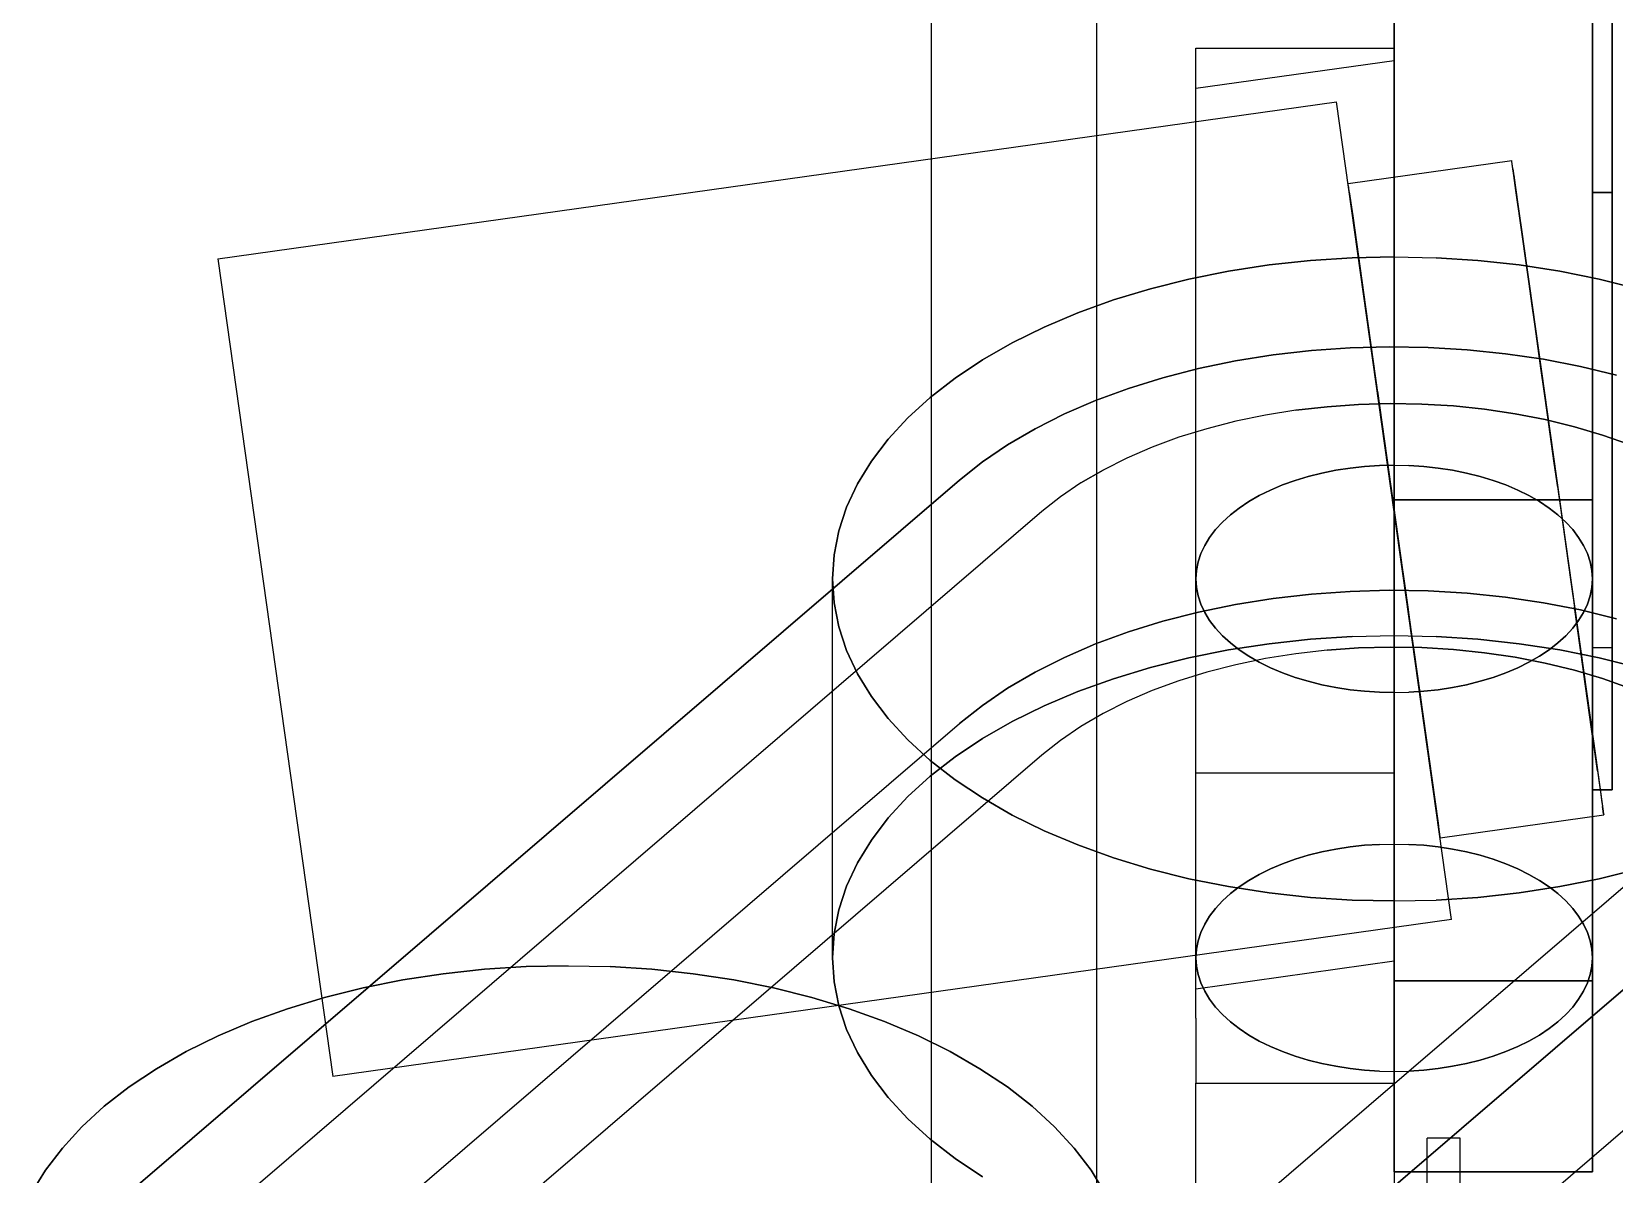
# Model space of a CAD drawing. Header units: millimetres. Extents: x -180 to 1414, y -663 to 972.
# Drawn here: x 558.76 to 606.67, y -420.1 to -385.5 of the extents above; entities that cross this region are included whole.
import ezdxf

# ---------------------------------------------------------------- set-up
doc = ezdxf.new("R2010")
doc.units = ezdxf.units.MM
doc.layers.add('HEAD_SIDE', color=8, linetype='Continuous')

msp = doc.modelspace()

# ---------------------------------------------------------------- linework, layer by layer
at = {"layer": 'HEAD_SIDE'}
for p, q in [((606, -404.143), (606, -359.569)), ((606, -359.569), (606, -404.143)), ((606.6, -404.143), (606.6, -359.569)), ((606.6, -359.569), (606.6, -404.143)), ((600, -414.236), (600, -361.453)), ((600, -361.453), (600, -414.236)), ((606, -414.236), (606, -361.453)), ((606, -361.453), (606, -414.236)), ((600, -376.555), (600, -399.676)), ((600, -376.555), (600, -399.676)), ((606, -376.555), (606, -399.676)), ((606, -399.676), (606, -376.555)), ((606, -377.012), (606, -390.367)), ((606, -377.012), (606, -390.367)), ((606.6, -377.012), (606.6, -390.367)), ((606.6, -390.367), (606.6, -377.012)), ((586, -386.064), (586, -381.093)), ((591, -386.064), (591, -381.093)), ((586, -390.851), (586, -384.534)), ((591, -390.851), (591, -384.534)), ((586, -391.392), (586, -386.064)), ((591, -391.392), (591, -386.064)), ((594, -407.941), (594, -386)), ((594, -386), (600, -386)), ((600, -407.941), (600, -386)), ((594, -387.211), (600, -386.367)), ((600, -413.633), (600, -386.367)), ((594, -414.476), (594, -387.211)), ((564.393, -392.381), (598.26, -387.622)), ((601.74, -412.378), (598.26, -387.622)), ((598.608, -390.097), (603.56, -389.401)), ((603.563, -389.429), (603.56, -389.401)), ((604.005, -392.569), (603.563, -389.429)), ((603.575, -389.512), (603.563, -389.429)), ((603.621, -389.841), (603.575, -389.512)), ((603.594, -389.65), (603.575, -389.512)), ((603.621, -389.841), (603.594, -389.65)), ((603.594, -389.65), (604.005, -392.569)), ((603.594, -389.65), (604.084, -393.13)), ((603.656, -390.086), (603.621, -389.841)), ((603.621, -389.841), (603.697, -390.382)), ((598.612, -390.125), (598.608, -390.097)), ((598.624, -390.208), (598.612, -390.125)), ((598.643, -390.346), (598.624, -390.208)), ((598.704, -390.782), (598.643, -390.346)), ((598.67, -390.537), (598.643, -390.346)), ((598.643, -390.346), (598.746, -391.078)), ((603.931, -392.045), (603.656, -390.086)), ((603.863, -391.562), (603.656, -390.086)), ((603.697, -390.382), (603.656, -390.086)), ((603.746, -390.728), (603.697, -390.382)), ((603.697, -390.382), (603.863, -391.562)), ((603.697, -390.382), (604.005, -392.569)), ((606, -408.454), (606, -390.367)), ((606, -390.367), (606.6, -390.367)), ((606.6, -390.367), (606, -390.367)), ((606, -390.367), (606, -408.454)), ((606.6, -408.454), (606.6, -390.367)), ((606.6, -390.367), (606.6, -408.454)), ((586, -397.5), (586, -390.851)), ((591, -397.5), (591, -390.851)), ((598.704, -390.782), (598.67, -390.537)), ((598.98, -392.741), (598.704, -390.782)), ((598.795, -391.424), (598.704, -390.782)), ((598.746, -391.078), (598.704, -390.782)), ((603.801, -391.122), (603.746, -390.728)), ((586, -397.048), (586, -391.392)), ((591, -397.048), (591, -391.392)), ((598.795, -391.424), (598.746, -391.078)), ((598.746, -391.078), (599.132, -393.826)), ((598.912, -392.258), (598.795, -391.424)), ((598.85, -391.818), (598.795, -391.424)), ((603.863, -391.562), (603.801, -391.122)), ((598.912, -392.258), (598.85, -391.818)), ((603.931, -392.045), (603.863, -391.562)), ((603.863, -391.562), (604.005, -392.569)), ((564.393, -392.381), (567.872, -417.138)), ((598.73, -392.344), (597.466, -392.426)), ((597.466, -392.426), (598.73, -392.344)), ((600, -392.317), (598.73, -392.344)), ((598.73, -392.344), (600, -392.317)), ((598.98, -392.741), (598.912, -392.258)), ((598.912, -392.258), (599.053, -393.264)), ((600, -392.317), (601.27, -392.344)), ((600, -392.317), (601.27, -392.344)), ((602.534, -392.426), (601.27, -392.344)), ((601.27, -392.344), (602.534, -392.426)), ((604.005, -392.569), (603.931, -392.045)), ((594.989, -392.75), (593.789, -392.991)), ((593.789, -392.991), (594.989, -392.75)), ((596.217, -392.561), (594.989, -392.75)), ((594.989, -392.75), (596.217, -392.561)), ((597.466, -392.426), (596.217, -392.561)), ((596.217, -392.561), (597.466, -392.426)), ((599.053, -393.264), (598.98, -392.741)), ((603.783, -392.561), (602.534, -392.426)), ((602.534, -392.426), (603.783, -392.561)), ((605.011, -392.75), (603.783, -392.561)), ((603.783, -392.561), (605.011, -392.75)), ((604.084, -393.13), (604.005, -392.569)), ((604.005, -392.569), (606.308, -408.959)), ((606.211, -392.991), (605.011, -392.75)), ((605.011, -392.75), (606.211, -392.991)), ((592.624, -393.283), (591.5, -393.623)), ((591.5, -393.623), (592.624, -393.283)), ((593.789, -392.991), (592.624, -393.283)), ((592.624, -393.283), (593.789, -392.991)), ((599.304, -395.049), (599.053, -393.264)), ((599.132, -393.826), (599.053, -393.264)), ((604.255, -394.353), (604.084, -393.13)), ((604.167, -393.726), (604.084, -393.13)), ((604.084, -393.13), (604.347, -395.008)), ((604.084, -393.13), (604.642, -397.101)), ((604.084, -393.13), (605.46, -402.922)), ((604.084, -393.13), (606.101, -407.486)), ((607.376, -393.283), (606.211, -392.991)), ((606.211, -392.991), (607.376, -393.283)), ((591.5, -393.623), (590.424, -394.011)), ((590.424, -394.011), (591.5, -393.623)), ((604.255, -394.353), (604.167, -393.726)), ((590.424, -394.011), (589.401, -394.444)), ((589.401, -394.444), (590.424, -394.011)), ((599.216, -394.422), (599.132, -393.826)), ((599.492, -396.382), (599.132, -393.826)), ((599.132, -393.826), (599.396, -395.703)), ((599.132, -393.826), (599.69, -397.796)), ((599.132, -393.826), (600.508, -403.618)), ((589.401, -394.444), (588.437, -394.92)), ((588.437, -394.92), (589.401, -394.444)), ((599.304, -395.049), (599.216, -394.422)), ((604.443, -395.686), (604.255, -394.353)), ((604.347, -395.008), (604.255, -394.353)), ((588.437, -394.92), (587.538, -395.435)), ((587.538, -395.435), (588.437, -394.92)), ((596.334, -395.286), (597.495, -395.154)), ((597.495, -395.154), (596.334, -395.286)), ((597.495, -395.154), (598.67, -395.071)), ((598.67, -395.071), (597.495, -395.154)), ((598.67, -395.071), (599.852, -395.04)), ((599.852, -395.04), (598.67, -395.071)), ((599.396, -395.703), (599.304, -395.049)), ((599.852, -395.04), (601.035, -395.059)), ((601.035, -395.059), (599.852, -395.04)), ((601.035, -395.059), (602.212, -395.128)), ((602.212, -395.128), (601.035, -395.059)), ((602.212, -395.128), (603.376, -395.248)), ((603.376, -395.248), (602.212, -395.128)), ((603.376, -395.248), (604.522, -395.418)), ((604.522, -395.418), (603.376, -395.248)), ((604.443, -395.686), (604.347, -395.008)), ((604.347, -395.008), (604.541, -396.385)), ((604.347, -395.008), (604.642, -397.101)), ((587.538, -395.435), (586.709, -395.988)), ((586.709, -395.988), (587.538, -395.435)), ((593.001, -395.975), (594.081, -395.698)), ((594.081, -395.698), (593.001, -395.975)), ((594.081, -395.698), (595.194, -395.468)), ((595.194, -395.468), (594.081, -395.698)), ((595.194, -395.468), (596.334, -395.286)), ((596.334, -395.286), (595.194, -395.468)), ((599.492, -396.382), (599.396, -395.703)), ((599.396, -395.703), (599.69, -397.796)), ((604.541, -396.385), (604.443, -395.686)), ((604.443, -395.686), (606.157, -407.88)), ((604.443, -395.686), (605.46, -402.922)), ((604.522, -395.418), (605.643, -395.636)), ((605.643, -395.636), (604.522, -395.418)), ((605.643, -395.636), (606.732, -395.902)), ((606.732, -395.902), (605.643, -395.636)), ((586.709, -395.988), (585.954, -396.575)), ((585.954, -396.575), (586.709, -395.988)), ((591.96, -396.298), (593.001, -395.975)), ((593.001, -395.975), (591.96, -396.298)), ((585.954, -396.575), (585.278, -397.192)), ((585.278, -397.192), (585.954, -396.575)), ((590.018, -397.073), (590.964, -396.665)), ((590.964, -396.665), (590.018, -397.073)), ((590.964, -396.665), (591.96, -396.298)), ((591.96, -396.298), (590.964, -396.665)), ((599.793, -398.524), (599.492, -396.382)), ((599.69, -397.796), (599.492, -396.382)), ((599.59, -397.081), (599.492, -396.382)), ((599.492, -396.382), (601.357, -409.654)), ((604.642, -397.101), (604.541, -396.385)), ((586, -403), (586, -397.048)), ((589.129, -397.52), (590.018, -397.073)), ((590.018, -397.073), (589.129, -397.52)), ((591, -403), (591, -397.048)), ((596.105, -397.107), (595.203, -397.294)), ((596.105, -397.107), (595.203, -397.294)), ((597.029, -396.96), (596.105, -397.107)), ((597.029, -396.96), (596.105, -397.107)), ((597.97, -396.853), (597.029, -396.96)), ((597.029, -396.96), (597.97, -396.853)), ((598.922, -396.786), (597.97, -396.853)), ((597.97, -396.853), (598.922, -396.786)), ((599.88, -396.76), (598.922, -396.786)), ((598.922, -396.786), (599.88, -396.76)), ((599.69, -397.796), (599.59, -397.081)), ((600.839, -396.776), (599.88, -396.76)), ((599.88, -396.76), (600.839, -396.776)), ((601.792, -396.832), (600.839, -396.776)), ((600.839, -396.776), (601.792, -396.832)), ((602.736, -396.929), (601.792, -396.832)), ((601.792, -396.832), (602.736, -396.929)), ((603.665, -397.067), (602.736, -396.929)), ((602.736, -396.929), (603.665, -397.067)), ((604.573, -397.244), (603.665, -397.067)), ((603.665, -397.067), (604.573, -397.244)), ((604.847, -398.564), (604.642, -397.101)), ((604.744, -397.828), (604.642, -397.101)), ((585.278, -397.192), (584.684, -397.837)), ((584.684, -397.837), (585.278, -397.192)), ((586, -404.442), (586, -397.5)), ((588.3, -398.005), (589.129, -397.52)), ((589.129, -397.52), (588.3, -398.005)), ((591, -404.442), (591, -397.5)), ((594.328, -397.519), (593.484, -397.78)), ((594.328, -397.519), (593.484, -397.78)), ((595.203, -397.294), (594.328, -397.519)), ((595.203, -397.294), (594.328, -397.519)), ((605.456, -397.459), (604.573, -397.244)), ((604.573, -397.244), (605.456, -397.459)), ((606.308, -397.711), (605.456, -397.459)), ((605.456, -397.459), (606.308, -397.711)), ((584.684, -397.837), (584.175, -398.505)), ((584.175, -398.505), (584.684, -397.837)), ((587.536, -398.523), (588.3, -398.005)), ((588.3, -398.005), (587.536, -398.523)), ((592.677, -398.077), (591.911, -398.408)), ((592.677, -398.077), (591.911, -398.408)), ((593.484, -397.78), (592.677, -398.077)), ((593.484, -397.78), (592.677, -398.077)), ((599.793, -398.524), (599.69, -397.796)), ((599.69, -397.796), (600.508, -403.618)), ((604.847, -398.564), (604.744, -397.828)), ((607.124, -398), (606.308, -397.711)), ((606.308, -397.711), (607.124, -398)), ((584.175, -398.505), (583.755, -399.194)), ((583.755, -399.194), (584.175, -398.505)), ((586.843, -399.073), (587.536, -398.523)), ((587.536, -398.523), (586.843, -399.073)), ((591.911, -398.408), (591.19, -398.771)), ((591.911, -398.408), (591.19, -398.771)), ((599.896, -399.26), (599.793, -398.524)), ((599.793, -398.524), (600.508, -403.618)), ((604.951, -399.304), (604.847, -398.564)), ((604.847, -398.564), (605.055, -400.044)), ((586.843, -399.073), (561.843, -420.534)), ((561.843, -420.534), (586.843, -399.073)), ((590.518, -399.163), (591.19, -398.771)), ((591.19, -398.771), (590.518, -399.163)), ((597, -399.087), (596.62, -399.224)), ((596.62, -399.224), (597, -399.087)), ((597.397, -398.967), (597, -399.087)), ((597, -399.087), (597.397, -398.967)), ((597.808, -398.864), (597.397, -398.967)), ((597.397, -398.967), (597.808, -398.864)), ((598.231, -398.779), (597.808, -398.864)), ((597.808, -398.864), (598.231, -398.779)), ((598.665, -398.713), (598.231, -398.779)), ((598.231, -398.779), (598.665, -398.713)), ((599.106, -398.665), (598.665, -398.713)), ((598.665, -398.713), (599.106, -398.665)), ((599.552, -398.636), (599.106, -398.665)), ((599.106, -398.665), (599.552, -398.636)), ((600, -398.626), (599.552, -398.636)), ((599.552, -398.636), (600, -398.626)), ((600, -398.626), (600.448, -398.636)), ((600, -398.626), (600.448, -398.636)), ((600.894, -398.665), (600.448, -398.636)), ((600.448, -398.636), (600.894, -398.665)), ((601.335, -398.713), (600.894, -398.665)), ((600.894, -398.665), (601.335, -398.713)), ((601.769, -398.779), (601.335, -398.713)), ((601.335, -398.713), (601.769, -398.779)), ((602.192, -398.864), (601.769, -398.779)), ((601.769, -398.779), (602.192, -398.864)), ((602.603, -398.967), (602.192, -398.864)), ((602.192, -398.864), (602.603, -398.967)), ((603, -399.087), (602.603, -398.967)), ((602.603, -398.967), (603, -399.087)), ((603.38, -399.224), (603, -399.087)), ((603, -399.087), (603.38, -399.224)), ((583.755, -399.194), (583.426, -399.898)), ((583.426, -399.898), (583.755, -399.194)), ((590.518, -399.163), (589.899, -399.584)), ((590.518, -399.163), (589.899, -399.584)), ((595.919, -399.545), (595.602, -399.727)), ((595.602, -399.727), (595.919, -399.545)), ((596.259, -399.377), (595.919, -399.545)), ((595.919, -399.545), (596.259, -399.377)), ((596.62, -399.224), (596.259, -399.377)), ((596.259, -399.377), (596.62, -399.224)), ((599.896, -399.26), (600, -400)), ((603.741, -399.377), (603.38, -399.224)), ((603.38, -399.224), (603.741, -399.377)), ((604.081, -399.545), (603.741, -399.377)), ((603.741, -399.377), (604.081, -399.545)), ((604.398, -399.727), (604.081, -399.545)), ((604.081, -399.545), (604.398, -399.727)), ((604.951, -399.304), (605.055, -400.044)), ((604.951, -399.304), (605.261, -401.508)), ((589.337, -400.029), (564.337, -421.49)), ((589.337, -400.029), (564.337, -421.49)), ((583.426, -399.898), (583.19, -400.614)), ((583.19, -400.614), (583.426, -399.898)), ((589.899, -399.584), (589.337, -400.029)), ((589.899, -399.584), (589.337, -400.029)), ((595.309, -399.922), (595.043, -400.129)), ((595.043, -400.129), (595.309, -399.922)), ((595.602, -399.727), (595.309, -399.922)), ((595.309, -399.922), (595.602, -399.727)), ((600, -420.024), (600, -399.676)), ((600, -399.676), (606, -399.676)), ((606, -399.676), (600, -399.676)), ((600, -399.676), (600, -420.024)), ((600, -400), (600.104, -400.74)), ((600, -400), (601.357, -409.654)), ((600, -400), (600.207, -401.476)), ((604.691, -399.922), (604.398, -399.727)), ((604.398, -399.727), (604.691, -399.922)), ((604.957, -400.129), (604.691, -399.922)), ((604.691, -399.922), (604.957, -400.129)), ((605.055, -400.044), (605.159, -400.78)), ((606, -420.024), (606, -399.676)), ((606, -399.676), (606, -420.024)), ((594.804, -400.347), (594.594, -400.575)), ((594.594, -400.575), (594.804, -400.347)), ((595.043, -400.129), (594.804, -400.347)), ((594.804, -400.347), (595.043, -400.129)), ((605.196, -400.347), (604.957, -400.129)), ((604.957, -400.129), (605.196, -400.347)), ((605.406, -400.575), (605.196, -400.347)), ((605.196, -400.347), (605.406, -400.575)), ((583.19, -400.614), (583.048, -401.339)), ((583.048, -401.339), (583.19, -400.614)), ((594.415, -400.81), (594.267, -401.053)), ((594.267, -401.053), (594.415, -400.81)), ((594.594, -400.575), (594.415, -400.81)), ((594.415, -400.81), (594.594, -400.575)), ((600.104, -400.74), (600.207, -401.476)), ((600.104, -400.74), (600.31, -402.204)), ((600.104, -400.74), (600.41, -402.919)), ((605.159, -400.78), (605.261, -401.508)), ((605.585, -400.81), (605.406, -400.575)), ((605.406, -400.575), (605.585, -400.81)), ((605.733, -401.053), (605.585, -400.81)), ((605.585, -400.81), (605.733, -401.053)), ((583.048, -401.339), (583, -402.068)), ((583, -402.068), (583.048, -401.339)), ((594.15, -401.302), (594.067, -401.555)), ((594.067, -401.555), (594.15, -401.302)), ((594.267, -401.053), (594.15, -401.302)), ((594.15, -401.302), (594.267, -401.053)), ((600.207, -401.476), (600.31, -402.204)), ((600.604, -404.297), (600.207, -401.476)), ((605.85, -401.302), (605.733, -401.053)), ((605.733, -401.053), (605.85, -401.302)), ((605.933, -401.555), (605.85, -401.302)), ((605.85, -401.302), (605.933, -401.555)), ((594.017, -401.811), (594, -402.068)), ((594, -402.068), (594.017, -401.811)), ((594.067, -401.555), (594.017, -401.811)), ((594.017, -401.811), (594.067, -401.555)), ((605.261, -401.508), (605.362, -402.223)), ((605.983, -401.811), (605.933, -401.555)), ((605.933, -401.555), (605.983, -401.811)), ((606, -402.068), (605.983, -401.811)), ((605.983, -401.811), (606, -402.068)), ((583, -413.536), (583, -402.068)), ((583, -402.068), (583.048, -402.796)), ((583.048, -402.796), (583, -402.068)), ((583, -413.536), (583, -402.068)), ((594, -413.536), (594, -402.068)), ((594, -402.068), (594.017, -402.325)), ((594.017, -402.325), (594, -402.068)), ((594, -413.536), (594, -402.068)), ((594.017, -402.325), (594.067, -402.581)), ((594.067, -402.581), (594.017, -402.325)), ((597.495, -402.526), (598.67, -402.444)), ((598.67, -402.444), (597.495, -402.526)), ((598.67, -402.444), (599.852, -402.412)), ((599.852, -402.412), (598.67, -402.444)), ((599.852, -402.412), (601.035, -402.431)), ((601.035, -402.431), (599.852, -402.412)), ((600.31, -402.204), (600.41, -402.919)), ((601.035, -402.431), (602.212, -402.501)), ((602.212, -402.501), (601.035, -402.431)), ((605.362, -402.223), (605.46, -402.922)), ((605.933, -402.581), (605.983, -402.325)), ((605.983, -402.325), (605.933, -402.581)), ((605.983, -402.325), (606, -402.068)), ((606, -402.068), (605.983, -402.325)), ((606, -413.536), (606, -402.068)), ((606, -402.068), (606, -413.536)), ((583.048, -402.796), (583.19, -403.521)), ((583.19, -403.521), (583.048, -402.796)), ((594.067, -402.581), (594.15, -402.834)), ((594.15, -402.834), (594.067, -402.581)), ((594.081, -403.071), (595.194, -402.84)), ((595.194, -402.84), (594.081, -403.071)), ((594.15, -402.834), (594.267, -403.082)), ((594.267, -403.082), (594.15, -402.834)), ((595.194, -402.84), (596.334, -402.659)), ((596.334, -402.659), (595.194, -402.84)), ((596.334, -402.659), (597.495, -402.526)), ((597.495, -402.526), (596.334, -402.659)), ((600.41, -402.919), (600.508, -403.618)), ((602.212, -402.501), (603.376, -402.621)), ((603.376, -402.621), (602.212, -402.501)), ((603.376, -402.621), (604.522, -402.79)), ((604.522, -402.79), (603.376, -402.621)), ((604.522, -402.79), (605.643, -403.008)), ((605.643, -403.008), (604.522, -402.79)), ((605.46, -402.922), (605.555, -403.601)), ((606.157, -407.88), (605.46, -402.922)), ((605.647, -404.255), (605.46, -402.922)), ((605.733, -403.082), (605.85, -402.834)), ((605.85, -402.834), (605.733, -403.082)), ((605.85, -402.834), (605.933, -402.581)), ((605.933, -402.581), (605.85, -402.834)), ((586, -409.215), (586, -403)), ((591, -409.215), (591, -403)), ((591.96, -403.671), (593.001, -403.348)), ((593.001, -403.348), (591.96, -403.671)), ((593.001, -403.348), (594.081, -403.071)), ((594.081, -403.071), (593.001, -403.348)), ((594.267, -403.082), (594.415, -403.325)), ((594.415, -403.325), (594.267, -403.082)), ((594.415, -403.325), (594.594, -403.561)), ((594.594, -403.561), (594.415, -403.325)), ((605.406, -403.561), (605.585, -403.325)), ((605.585, -403.325), (605.406, -403.561)), ((605.585, -403.325), (605.733, -403.082)), ((605.733, -403.082), (605.585, -403.325)), ((605.643, -403.008), (606.732, -403.274)), ((606.732, -403.274), (605.643, -403.008)), ((583.19, -403.521), (583.426, -404.237)), ((583.426, -404.237), (583.19, -403.521)), ((590.964, -404.037), (591.96, -403.671)), ((591.96, -403.671), (590.964, -404.037)), ((594.594, -403.561), (594.804, -403.788)), ((594.804, -403.788), (594.594, -403.561)), ((594.804, -403.788), (595.043, -404.006)), ((595.043, -404.006), (594.804, -403.788)), ((598.73, -403.812), (597.466, -403.894)), ((597.466, -403.894), (598.73, -403.812)), ((598.73, -403.812), (600, -403.785)), ((598.73, -403.812), (600, -403.785)), ((600, -403.785), (601.27, -403.812)), ((600, -403.785), (601.27, -403.812)), ((600.508, -403.618), (600.604, -404.297)), ((600.508, -403.618), (601.33, -409.463)), ((602.534, -403.894), (601.27, -403.812)), ((601.27, -403.812), (602.534, -403.894)), ((604.957, -404.006), (605.196, -403.788)), ((605.196, -403.788), (604.957, -404.006)), ((605.196, -403.788), (605.406, -403.561)), ((605.406, -403.561), (605.196, -403.788)), ((605.555, -403.601), (605.647, -404.255)), ((605.555, -403.601), (605.898, -406.04)), ((583.426, -404.237), (583.755, -404.942)), ((583.755, -404.942), (583.426, -404.237)), ((590.018, -404.445), (590.964, -404.037)), ((590.964, -404.037), (590.018, -404.445)), ((594.989, -404.218), (593.789, -404.459)), ((593.789, -404.459), (594.989, -404.218)), ((596.217, -404.03), (594.989, -404.218)), ((594.989, -404.218), (596.217, -404.03)), ((595.043, -404.006), (595.309, -404.213)), ((595.309, -404.213), (595.043, -404.006)), ((595.309, -404.213), (595.602, -404.408)), ((595.602, -404.408), (595.309, -404.213)), ((597.029, -404.333), (596.105, -404.48)), ((597.029, -404.333), (596.105, -404.48)), ((597.466, -403.894), (596.217, -404.03)), ((596.217, -404.03), (597.466, -403.894)), ((597.97, -404.225), (597.029, -404.333)), ((597.97, -404.225), (597.029, -404.333)), ((598.922, -404.158), (597.97, -404.225)), ((597.97, -404.225), (598.922, -404.158)), ((599.88, -404.133), (598.922, -404.158)), ((598.922, -404.158), (599.88, -404.133)), ((600.839, -404.148), (599.88, -404.133)), ((599.88, -404.133), (600.839, -404.148)), ((600.604, -404.297), (600.696, -404.951)), ((600.604, -404.297), (600.947, -406.736)), ((600.604, -404.297), (601.15, -408.182)), ((600.604, -404.297), (601.33, -409.463)), ((601.357, -409.654), (600.604, -404.297)), ((601.792, -404.205), (600.839, -404.148)), ((600.839, -404.148), (601.792, -404.205)), ((602.736, -404.302), (601.792, -404.205)), ((601.792, -404.205), (602.736, -404.302)), ((603.783, -404.03), (602.534, -403.894)), ((602.534, -403.894), (603.783, -404.03)), ((603.665, -404.439), (602.736, -404.302)), ((602.736, -404.302), (603.665, -404.439)), ((605.011, -404.218), (603.783, -404.03)), ((603.783, -404.03), (605.011, -404.218)), ((604.398, -404.408), (604.691, -404.213)), ((604.691, -404.213), (604.398, -404.408)), ((604.691, -404.213), (604.957, -404.006)), ((604.957, -404.006), (604.691, -404.213)), ((606.211, -404.459), (605.011, -404.218)), ((605.011, -404.218), (606.211, -404.459)), ((605.647, -404.255), (605.735, -404.883)), ((606, -404.143), (606, -408.454)), ((606, -404.143), (606.6, -404.143)), ((606, -404.143), (606.6, -404.143)), ((606, -404.143), (606, -408.454)), ((606.6, -408.454), (606.6, -404.143)), ((606.6, -404.143), (606.6, -408.454)), ((586, -411.639), (586, -404.442)), ((589.129, -404.893), (590.018, -404.445)), ((590.018, -404.445), (589.129, -404.893)), ((591, -411.639), (591, -404.442)), ((592.624, -404.751), (591.5, -405.091)), ((591.5, -405.091), (592.624, -404.751)), ((593.789, -404.459), (592.624, -404.751)), ((592.624, -404.751), (593.789, -404.459)), ((595.203, -404.666), (594.328, -404.891)), ((595.203, -404.666), (594.328, -404.891)), ((596.105, -404.48), (595.203, -404.666)), ((596.105, -404.48), (595.203, -404.666)), ((595.602, -404.408), (595.919, -404.59)), ((595.919, -404.59), (595.602, -404.408)), ((595.919, -404.59), (596.259, -404.758)), ((596.259, -404.758), (595.919, -404.59)), ((596.259, -404.758), (596.62, -404.911)), ((596.62, -404.911), (596.259, -404.758)), ((603.38, -404.911), (603.741, -404.758)), ((603.741, -404.758), (603.38, -404.911)), ((604.573, -404.616), (603.665, -404.439)), ((603.665, -404.439), (604.573, -404.616)), ((603.741, -404.758), (604.081, -404.59)), ((604.081, -404.59), (603.741, -404.758)), ((604.081, -404.59), (604.398, -404.408)), ((604.398, -404.408), (604.081, -404.59)), ((605.456, -404.831), (604.573, -404.616)), ((604.573, -404.616), (605.456, -404.831)), ((606.308, -405.084), (605.456, -404.831)), ((605.456, -404.831), (606.308, -405.084)), ((607.376, -404.751), (606.211, -404.459)), ((606.211, -404.459), (607.376, -404.751)), ((583.755, -404.942), (584.175, -405.63)), ((584.175, -405.63), (583.755, -404.942)), ((588.3, -405.377), (589.129, -404.893)), ((589.129, -404.893), (588.3, -405.377)), ((591.5, -405.091), (590.424, -405.479)), ((590.424, -405.479), (591.5, -405.091)), ((593.484, -405.153), (592.677, -405.45)), ((593.484, -405.153), (592.677, -405.45)), ((594.328, -404.891), (593.484, -405.153)), ((594.328, -404.891), (593.484, -405.153)), ((596.62, -404.911), (597, -405.048)), ((597, -405.048), (596.62, -404.911)), ((597, -405.048), (597.397, -405.168)), ((597.397, -405.168), (597, -405.048)), ((597.397, -405.168), (597.808, -405.271)), ((597.808, -405.271), (597.397, -405.168)), ((597.808, -405.271), (598.231, -405.356)), ((598.231, -405.356), (597.808, -405.271)), ((600.696, -404.951), (600.784, -405.578)), ((601.769, -405.356), (602.192, -405.271)), ((602.192, -405.271), (601.769, -405.356)), ((602.192, -405.271), (602.603, -405.168)), ((602.603, -405.168), (602.192, -405.271)), ((602.603, -405.168), (603, -405.048)), ((603, -405.048), (602.603, -405.168)), ((603, -405.048), (603.38, -404.911)), ((603.38, -404.911), (603, -405.048)), ((605.735, -404.883), (605.819, -405.478)), ((606.101, -407.486), (605.735, -404.883)), ((606.039, -407.046), (605.735, -404.883)), ((607.124, -405.372), (606.308, -405.084)), ((606.308, -405.084), (607.124, -405.372)), ((584.175, -405.63), (584.684, -406.298)), ((584.684, -406.298), (584.175, -405.63)), ((587.536, -405.896), (588.3, -405.377)), ((588.3, -405.377), (587.536, -405.896)), ((590.424, -405.479), (589.401, -405.912)), ((589.401, -405.912), (590.424, -405.479)), ((591.911, -405.78), (591.19, -406.143)), ((591.911, -405.78), (591.19, -406.143)), ((592.677, -405.45), (591.911, -405.78)), ((592.677, -405.45), (591.911, -405.78)), ((598.231, -405.356), (598.665, -405.423)), ((598.665, -405.423), (598.231, -405.356)), ((598.665, -405.423), (599.106, -405.471)), ((599.106, -405.471), (598.665, -405.423)), ((599.106, -405.471), (599.552, -405.5)), ((599.552, -405.5), (599.106, -405.471)), ((599.552, -405.5), (600, -405.509)), ((600, -405.509), (599.552, -405.5)), ((600, -405.509), (600.448, -405.5)), ((600, -405.509), (600.448, -405.5)), ((600.448, -405.5), (600.894, -405.471)), ((600.894, -405.471), (600.448, -405.5)), ((600.784, -405.578), (600.868, -406.174)), ((601.15, -408.182), (600.784, -405.578)), ((600.947, -406.736), (600.784, -405.578)), ((600.894, -405.471), (601.335, -405.423)), ((601.335, -405.423), (600.894, -405.471)), ((601.335, -405.423), (601.769, -405.356)), ((601.769, -405.356), (601.335, -405.423)), ((605.819, -405.478), (605.898, -406.04)), ((606.039, -407.046), (605.819, -405.478)), ((586.843, -406.446), (587.536, -405.896)), ((587.536, -405.896), (586.843, -406.446)), ((589.401, -405.912), (588.437, -406.388)), ((588.437, -406.388), (589.401, -405.912)), ((591.19, -406.143), (590.518, -406.536)), ((591.19, -406.143), (590.518, -406.536)), ((600.868, -406.174), (600.947, -406.736)), ((605.898, -406.04), (605.972, -406.563)), ((605.898, -406.04), (606.039, -407.046)), ((561.843, -427.907), (586.843, -406.446)), ((561.843, -427.907), (586.843, -406.446)), ((584.684, -406.298), (585.278, -406.943)), ((585.278, -406.943), (584.684, -406.298)), ((588.437, -406.388), (587.538, -406.904)), ((587.538, -406.904), (588.437, -406.388)), ((590.518, -406.536), (589.899, -406.956)), ((590.518, -406.536), (589.899, -406.956)), ((600.947, -406.736), (601.02, -407.259)), ((600.947, -406.736), (601.15, -408.182)), ((601.088, -407.742), (600.947, -406.736)), ((605.972, -406.563), (606.039, -407.046)), ((585.278, -406.943), (585.954, -407.561)), ((585.954, -407.561), (585.278, -406.943)), ((587.538, -406.904), (586.709, -407.456)), ((586.709, -407.456), (587.538, -406.904)), ((589.899, -406.956), (589.337, -407.402)), ((589.899, -406.956), (589.337, -407.402)), ((606.039, -407.046), (606.101, -407.486)), ((589.337, -407.402), (564.337, -428.863)), ((589.337, -407.402), (564.337, -428.863)), ((586.709, -407.456), (585.954, -408.043)), ((585.954, -408.043), (586.709, -407.456)), ((585.954, -407.561), (586.709, -408.147)), ((586.709, -408.147), (585.954, -407.561)), ((601.02, -407.259), (601.088, -407.742)), ((601.02, -407.259), (601.15, -408.182)), ((606.101, -407.486), (606.157, -407.88)), ((606.101, -407.486), (606.328, -409.096)), ((585.954, -408.043), (585.278, -408.66)), ((585.278, -408.66), (585.954, -408.043)), ((586.709, -408.147), (587.538, -408.7)), ((587.538, -408.7), (586.709, -408.147)), ((594, -409.084), (594, -407.941)), ((594, -407.941), (600, -407.941)), ((600, -409.084), (600, -407.941)), ((601.088, -407.742), (601.15, -408.182)), ((601.15, -408.182), (601.205, -408.576)), ((601.15, -408.182), (601.33, -409.463)), ((606.157, -407.88), (606.205, -408.226)), ((606.157, -407.88), (606.308, -408.959)), ((585.278, -408.66), (584.684, -409.305)), ((584.684, -409.305), (585.278, -408.66)), ((610.663, -408.202), (585.663, -429.663)), ((610.663, -408.202), (585.663, -429.663)), ((601.205, -408.576), (601.254, -408.922)), ((601.205, -408.576), (601.33, -409.463)), ((606.6, -408.454), (606, -408.454)), ((606, -408.454), (606.6, -408.454)), ((606.205, -408.226), (606.247, -408.522)), ((606.247, -408.522), (606.281, -408.767)), ((587.538, -408.7), (588.437, -409.216)), ((588.437, -409.216), (587.538, -408.7)), ((594, -410.406), (594, -409.084)), ((600, -409.084), (600, -410.406)), ((601.254, -408.922), (601.296, -409.218)), ((606.281, -408.767), (606.308, -408.959)), ((606.308, -408.959), (606.328, -409.096)), ((606.339, -409.179), (606.308, -408.959)), ((606.328, -409.096), (606.339, -409.179)), ((584.684, -409.305), (584.175, -409.973)), ((584.175, -409.973), (584.684, -409.305)), ((586, -415.658), (586, -409.215)), ((588.157, -430.619), (613.157, -409.158)), ((613.157, -409.158), (588.157, -430.619)), ((588.437, -409.216), (589.401, -409.691)), ((589.401, -409.691), (588.437, -409.216)), ((591, -415.658), (591, -409.215)), ((601.296, -409.218), (601.33, -409.463)), ((601.33, -409.463), (601.357, -409.654)), ((601.392, -409.903), (606.343, -409.207)), ((606.339, -409.179), (606.343, -409.207)), ((584.175, -409.973), (583.755, -410.662)), ((583.755, -410.662), (584.175, -409.973)), ((589.401, -409.691), (590.424, -410.124)), ((590.424, -410.124), (589.401, -409.691)), ((599.552, -410.104), (599.106, -410.133)), ((599.106, -410.133), (599.552, -410.104)), ((599.552, -410.104), (600, -410.094)), ((599.552, -410.104), (600, -410.094)), ((600, -410.094), (600.448, -410.104)), ((600, -410.094), (600.448, -410.104)), ((600.894, -410.133), (600.448, -410.104)), ((600.448, -410.104), (600.894, -410.133)), ((601.357, -409.654), (601.376, -409.792)), ((601.376, -409.792), (601.388, -409.875)), ((601.388, -409.875), (601.392, -409.903)), ((590.424, -410.124), (591.5, -410.512)), ((591.5, -410.512), (590.424, -410.124)), ((591.5, -410.512), (592.624, -410.853)), ((592.624, -410.853), (591.5, -410.512)), ((594, -411.898), (594, -410.406)), ((597, -410.555), (596.62, -410.692)), ((596.62, -410.692), (597, -410.555)), ((597.397, -410.435), (597, -410.555)), ((597, -410.555), (597.397, -410.435)), ((597.808, -410.332), (597.397, -410.435)), ((597.397, -410.435), (597.808, -410.332)), ((598.231, -410.247), (597.808, -410.332)), ((597.808, -410.332), (598.231, -410.247)), ((598.665, -410.181), (598.231, -410.247)), ((598.231, -410.247), (598.665, -410.181)), ((599.106, -410.133), (598.665, -410.181)), ((598.665, -410.181), (599.106, -410.133)), ((600, -411.898), (600, -410.406)), ((601.335, -410.181), (600.894, -410.133)), ((600.894, -410.133), (601.335, -410.181)), ((601.769, -410.247), (601.335, -410.181)), ((601.335, -410.181), (601.769, -410.247)), ((602.192, -410.332), (601.769, -410.247)), ((601.769, -410.247), (602.192, -410.332)), ((602.603, -410.435), (602.192, -410.332)), ((602.192, -410.332), (602.603, -410.435)), ((603, -410.555), (602.603, -410.435)), ((602.603, -410.435), (603, -410.555)), ((603.38, -410.692), (603, -410.555)), ((603, -410.555), (603.38, -410.692)), ((583.755, -410.662), (583.426, -411.366)), ((583.426, -411.366), (583.755, -410.662)), ((592.624, -410.853), (593.789, -411.144)), ((593.789, -411.144), (592.624, -410.853)), ((595.919, -411.013), (595.602, -411.195)), ((595.602, -411.195), (595.919, -411.013)), ((596.259, -410.845), (595.919, -411.013)), ((595.919, -411.013), (596.259, -410.845)), ((596.62, -410.692), (596.259, -410.845)), ((596.259, -410.845), (596.62, -410.692)), ((603.741, -410.845), (603.38, -410.692)), ((603.38, -410.692), (603.741, -410.845)), ((604.081, -411.013), (603.741, -410.845)), ((603.741, -410.845), (604.081, -411.013)), ((604.398, -411.195), (604.081, -411.013)), ((604.081, -411.013), (604.398, -411.195)), ((606.211, -411.144), (607.376, -410.853)), ((607.376, -410.853), (606.211, -411.144)), ((583.426, -411.366), (583.19, -412.083)), ((583.19, -412.083), (583.426, -411.366)), ((593.789, -411.144), (594.989, -411.385)), ((594.989, -411.385), (593.789, -411.144)), ((594.989, -411.385), (596.217, -411.574)), ((596.217, -411.574), (594.989, -411.385)), ((595.309, -411.39), (595.043, -411.597)), ((595.043, -411.597), (595.309, -411.39)), ((595.602, -411.195), (595.309, -411.39)), ((595.309, -411.39), (595.602, -411.195)), ((603.783, -411.574), (605.011, -411.385)), ((605.011, -411.385), (603.783, -411.574)), ((604.691, -411.39), (604.398, -411.195)), ((604.398, -411.195), (604.691, -411.39)), ((604.957, -411.597), (604.691, -411.39)), ((604.691, -411.39), (604.957, -411.597)), ((605.011, -411.385), (606.211, -411.144)), ((606.211, -411.144), (605.011, -411.385)), ((586, -419.051), (586, -411.639)), ((591, -419.051), (591, -411.639)), ((594, -413.556), (594, -411.898)), ((594.804, -411.815), (594.594, -412.043)), ((594.594, -412.043), (594.804, -411.815)), ((595.043, -411.597), (594.804, -411.815)), ((594.804, -411.815), (595.043, -411.597)), ((596.217, -411.574), (597.466, -411.71)), ((597.466, -411.71), (596.217, -411.574)), ((597.466, -411.71), (598.73, -411.791)), ((598.73, -411.791), (597.466, -411.71)), ((598.73, -411.791), (600, -411.819)), ((600, -411.819), (598.73, -411.791)), ((600, -411.819), (601.27, -411.791)), ((600, -411.819), (601.27, -411.791)), ((600, -413.556), (600, -411.898)), ((601.27, -411.791), (602.534, -411.71)), ((602.534, -411.71), (601.27, -411.791)), ((602.534, -411.71), (603.783, -411.574)), ((603.783, -411.574), (602.534, -411.71)), ((605.196, -411.815), (604.957, -411.597)), ((604.957, -411.597), (605.196, -411.815)), ((605.406, -412.043), (605.196, -411.815)), ((605.196, -411.815), (605.406, -412.043)), ((601.74, -412.378), (567.872, -417.138)), ((583.19, -412.083), (583.048, -412.807)), ((583.048, -412.807), (583.19, -412.083)), ((594.415, -412.279), (594.267, -412.521)), ((594.267, -412.521), (594.415, -412.279)), ((594.594, -412.043), (594.415, -412.279)), ((594.415, -412.279), (594.594, -412.043)), ((605.585, -412.279), (605.406, -412.043)), ((605.406, -412.043), (605.585, -412.279)), ((605.733, -412.521), (605.585, -412.279)), ((605.585, -412.279), (605.733, -412.521)), ((583.048, -412.807), (583, -413.536)), ((583, -413.536), (583.048, -412.807)), ((594.15, -412.77), (594.067, -413.023)), ((594.067, -413.023), (594.15, -412.77)), ((594.267, -412.521), (594.15, -412.77)), ((594.15, -412.77), (594.267, -412.521)), ((605.85, -412.77), (605.733, -412.521)), ((605.733, -412.521), (605.85, -412.77)), ((605.933, -413.023), (605.85, -412.77)), ((605.85, -412.77), (605.933, -413.023)), ((594.017, -413.279), (594, -413.536)), ((594, -413.536), (594.017, -413.279)), ((594.067, -413.023), (594.017, -413.279)), ((594.017, -413.279), (594.067, -413.023)), ((605.983, -413.279), (605.933, -413.023)), ((605.933, -413.023), (605.983, -413.279)), ((606, -413.536), (605.983, -413.279)), ((605.983, -413.279), (606, -413.536)), ((572.466, -413.887), (571.217, -414.023)), ((571.217, -414.023), (572.466, -413.887)), ((573.73, -413.805), (572.466, -413.887)), ((572.466, -413.887), (573.73, -413.805)), ((575, -413.778), (573.73, -413.805)), ((573.73, -413.805), (575, -413.778)), ((575, -413.778), (576.27, -413.805)), ((575, -413.778), (576.27, -413.805)), ((577.534, -413.887), (576.27, -413.805)), ((576.27, -413.805), (577.534, -413.887)), ((578.783, -414.023), (577.534, -413.887)), ((577.534, -413.887), (578.783, -414.023)), ((583, -413.536), (583.048, -414.265)), ((583.048, -414.265), (583, -413.536)), ((594, -413.536), (594.017, -413.793)), ((594.017, -413.793), (594, -413.536)), ((594, -415.372), (594, -413.556)), ((594, -414.476), (600, -413.633)), ((594.017, -413.793), (594.067, -414.049)), ((594.067, -414.049), (594.017, -413.793)), ((600, -415.372), (600, -413.556)), ((605.933, -414.049), (605.983, -413.793)), ((605.983, -413.793), (605.933, -414.049)), ((605.983, -413.793), (606, -413.536)), ((606, -413.536), (605.983, -413.793)), ((569.989, -414.211), (568.789, -414.452)), ((568.789, -414.452), (569.989, -414.211)), ((571.217, -414.023), (569.989, -414.211)), ((569.989, -414.211), (571.217, -414.023)), ((580.011, -414.211), (578.783, -414.023)), ((578.783, -414.023), (580.011, -414.211)), ((581.211, -414.452), (580.011, -414.211)), ((580.011, -414.211), (581.211, -414.452)), ((583.048, -414.265), (583.19, -414.989)), ((583.19, -414.989), (583.048, -414.265)), ((594.067, -414.049), (594.15, -414.302)), ((594.15, -414.302), (594.067, -414.049)), ((594.15, -414.302), (594.267, -414.55)), ((594.267, -414.55), (594.15, -414.302)), ((600, -414.236), (600, -420.024)), ((600, -414.236), (606, -414.236)), ((606, -414.236), (600, -414.236)), ((600, -414.236), (600, -420.024)), ((605.733, -414.55), (605.85, -414.302)), ((605.85, -414.302), (605.733, -414.55)), ((605.85, -414.302), (605.933, -414.049)), ((605.933, -414.049), (605.85, -414.302)), ((606, -420.024), (606, -414.236)), ((606, -414.236), (606, -420.024)), ((567.624, -414.744), (566.5, -415.085)), ((566.5, -415.085), (567.624, -414.744)), ((568.789, -414.452), (567.624, -414.744)), ((567.624, -414.744), (568.789, -414.452)), ((582.376, -414.744), (581.211, -414.452)), ((581.211, -414.452), (582.376, -414.744)), ((583.5, -415.085), (582.376, -414.744)), ((582.376, -414.744), (583.5, -415.085)), ((594.267, -414.55), (594.415, -414.793)), ((594.415, -414.793), (594.267, -414.55)), ((594.415, -414.793), (594.594, -415.029)), ((594.594, -415.029), (594.415, -414.793)), ((605.406, -415.029), (605.585, -414.793)), ((605.585, -414.793), (605.406, -415.029)), ((605.585, -414.793), (605.733, -414.55)), ((605.733, -414.55), (605.585, -414.793)), ((566.5, -415.085), (565.424, -415.472)), ((565.424, -415.472), (566.5, -415.085)), ((583.19, -414.989), (583.426, -415.706)), ((583.426, -415.706), (583.19, -414.989)), ((584.576, -415.472), (583.5, -415.085)), ((583.5, -415.085), (584.576, -415.472)), ((594, -415.372), (594, -417.338)), ((594.594, -415.029), (594.804, -415.257)), ((594.804, -415.257), (594.594, -415.029)), ((594.804, -415.257), (595.043, -415.474)), ((595.043, -415.474), (594.804, -415.257)), ((600, -415.372), (600, -417.338)), ((604.957, -415.474), (605.196, -415.257)), ((605.196, -415.257), (604.957, -415.474)), ((605.196, -415.257), (605.406, -415.029)), ((605.406, -415.029), (605.196, -415.257)), ((565.424, -415.472), (564.401, -415.905)), ((564.401, -415.905), (565.424, -415.472)), ((583.426, -415.706), (583.755, -416.41)), ((583.755, -416.41), (583.426, -415.706)), ((585.599, -415.905), (584.576, -415.472)), ((584.576, -415.472), (585.599, -415.905)), ((610.663, -415.574), (585.663, -437.036)), ((610.663, -415.574), (585.663, -437.036)), ((586, -422.293), (586, -415.658)), ((591, -422.293), (591, -415.658)), ((595.043, -415.474), (595.309, -415.682)), ((595.309, -415.682), (595.043, -415.474)), ((595.309, -415.682), (595.602, -415.877)), ((595.602, -415.877), (595.309, -415.682)), ((604.398, -415.877), (604.691, -415.682)), ((604.691, -415.682), (604.398, -415.877)), ((604.691, -415.682), (604.957, -415.474)), ((604.957, -415.474), (604.691, -415.682)), ((564.401, -415.905), (563.437, -416.381)), ((563.437, -416.381), (564.401, -415.905)), ((586.563, -416.381), (585.599, -415.905)), ((585.599, -415.905), (586.563, -416.381)), ((595.602, -415.877), (595.919, -416.059)), ((595.919, -416.059), (595.602, -415.877)), ((595.919, -416.059), (596.259, -416.226)), ((596.259, -416.226), (595.919, -416.059)), ((596.259, -416.226), (596.62, -416.379)), ((596.62, -416.379), (596.259, -416.226)), ((603.38, -416.379), (603.741, -416.226)), ((603.741, -416.226), (603.38, -416.379)), ((603.741, -416.226), (604.081, -416.059)), ((604.081, -416.059), (603.741, -416.226)), ((604.081, -416.059), (604.398, -415.877)), ((604.398, -415.877), (604.081, -416.059)), ((563.437, -416.381), (562.538, -416.897)), ((562.538, -416.897), (563.437, -416.381)), ((583.755, -416.41), (584.175, -417.098)), ((584.175, -417.098), (583.755, -416.41)), ((587.462, -416.897), (586.563, -416.381)), ((586.563, -416.381), (587.462, -416.897)), ((596.62, -416.379), (597, -416.516)), ((597, -416.516), (596.62, -416.379)), ((597, -416.516), (597.397, -416.636)), ((597.397, -416.636), (597, -416.516)), ((597.397, -416.636), (597.808, -416.739)), ((597.808, -416.739), (597.397, -416.636)), ((597.808, -416.739), (598.231, -416.824)), ((598.231, -416.824), (597.808, -416.739)), ((601.769, -416.824), (602.192, -416.739)), ((602.192, -416.739), (601.769, -416.824)), ((602.192, -416.739), (602.603, -416.636)), ((602.603, -416.636), (602.192, -416.739)), ((602.603, -416.636), (603, -416.516)), ((603, -416.516), (602.603, -416.636)), ((603, -416.516), (603.38, -416.379)), ((603.38, -416.379), (603, -416.516)), ((562.538, -416.897), (561.709, -417.449)), ((561.709, -417.449), (562.538, -416.897)), ((584.175, -417.098), (584.684, -417.767)), ((584.684, -417.767), (584.175, -417.098)), ((588.291, -417.449), (587.462, -416.897)), ((587.462, -416.897), (588.291, -417.449)), ((598.231, -416.824), (598.665, -416.891)), ((598.665, -416.891), (598.231, -416.824)), ((598.665, -416.891), (599.106, -416.939)), ((599.106, -416.939), (598.665, -416.891)), ((599.106, -416.939), (599.552, -416.968)), ((599.552, -416.968), (599.106, -416.939)), ((599.552, -416.968), (600, -416.977)), ((599.552, -416.968), (600, -416.977)), ((600, -416.977), (600.448, -416.968)), ((600, -416.977), (600.448, -416.968)), ((600.448, -416.968), (600.894, -416.939)), ((600.894, -416.939), (600.448, -416.968)), ((600.894, -416.939), (601.335, -416.891)), ((601.335, -416.891), (600.894, -416.939)), ((601.335, -416.891), (601.769, -416.824)), ((601.769, -416.824), (601.335, -416.891)), ((561.709, -417.449), (560.954, -418.036)), ((560.954, -418.036), (561.709, -417.449)), ((584.684, -417.767), (585.278, -418.411)), ((585.278, -418.411), (584.684, -417.767)), ((589.046, -418.036), (588.291, -417.449)), ((588.291, -417.449), (589.046, -418.036)), ((594, -426.03), (594, -417.338)), ((594, -417.338), (600, -417.338)), ((600, -417.338), (600, -420.879)), ((560.954, -418.036), (560.278, -418.654)), ((560.278, -418.654), (560.954, -418.036)), ((589.722, -418.654), (589.046, -418.036)), ((589.046, -418.036), (589.722, -418.654)), ((560.278, -418.654), (559.684, -419.298)), ((559.684, -419.298), (560.278, -418.654)), ((585.278, -418.411), (585.954, -419.029)), ((585.954, -419.029), (585.278, -418.411)), ((590.316, -419.298), (589.722, -418.654)), ((589.722, -418.654), (590.316, -419.298)), ((585.954, -419.029), (586.709, -419.615)), ((586.709, -419.615), (585.954, -419.029)), ((586, -426.635), (586, -419.051)), ((591, -426.635), (591, -419.051)), ((601, -419.087), (601, -419)), ((602, -419), (601, -419)), ((601, -419.346), (601, -419.087)), ((602, -419.087), (602, -419)), ((602, -419.346), (602, -419.087)), ((559.684, -419.298), (559.175, -419.967)), ((559.175, -419.967), (559.684, -419.298)), ((586.709, -419.615), (587.538, -420.168)), ((587.538, -420.168), (586.709, -419.615)), ((590.825, -419.967), (590.316, -419.298)), ((590.316, -419.298), (590.825, -419.967)), ((601, -419.777), (601, -419.346)), ((602, -419.777), (602, -419.346)), ((559.175, -419.967), (558.755, -420.655)), ((558.755, -420.655), (559.175, -419.967)), ((591.245, -420.655), (590.825, -419.967)), ((590.825, -419.967), (591.245, -420.655)), ((606, -420.024), (600, -420.024)), ((600, -420.024), (606, -420.024)), ((601, -420.377), (601, -419.777)), ((602, -420.377), (602, -419.777))]:
    msp.add_line(p, q, dxfattribs=at)

doc.saveas('drawing.dxf')
